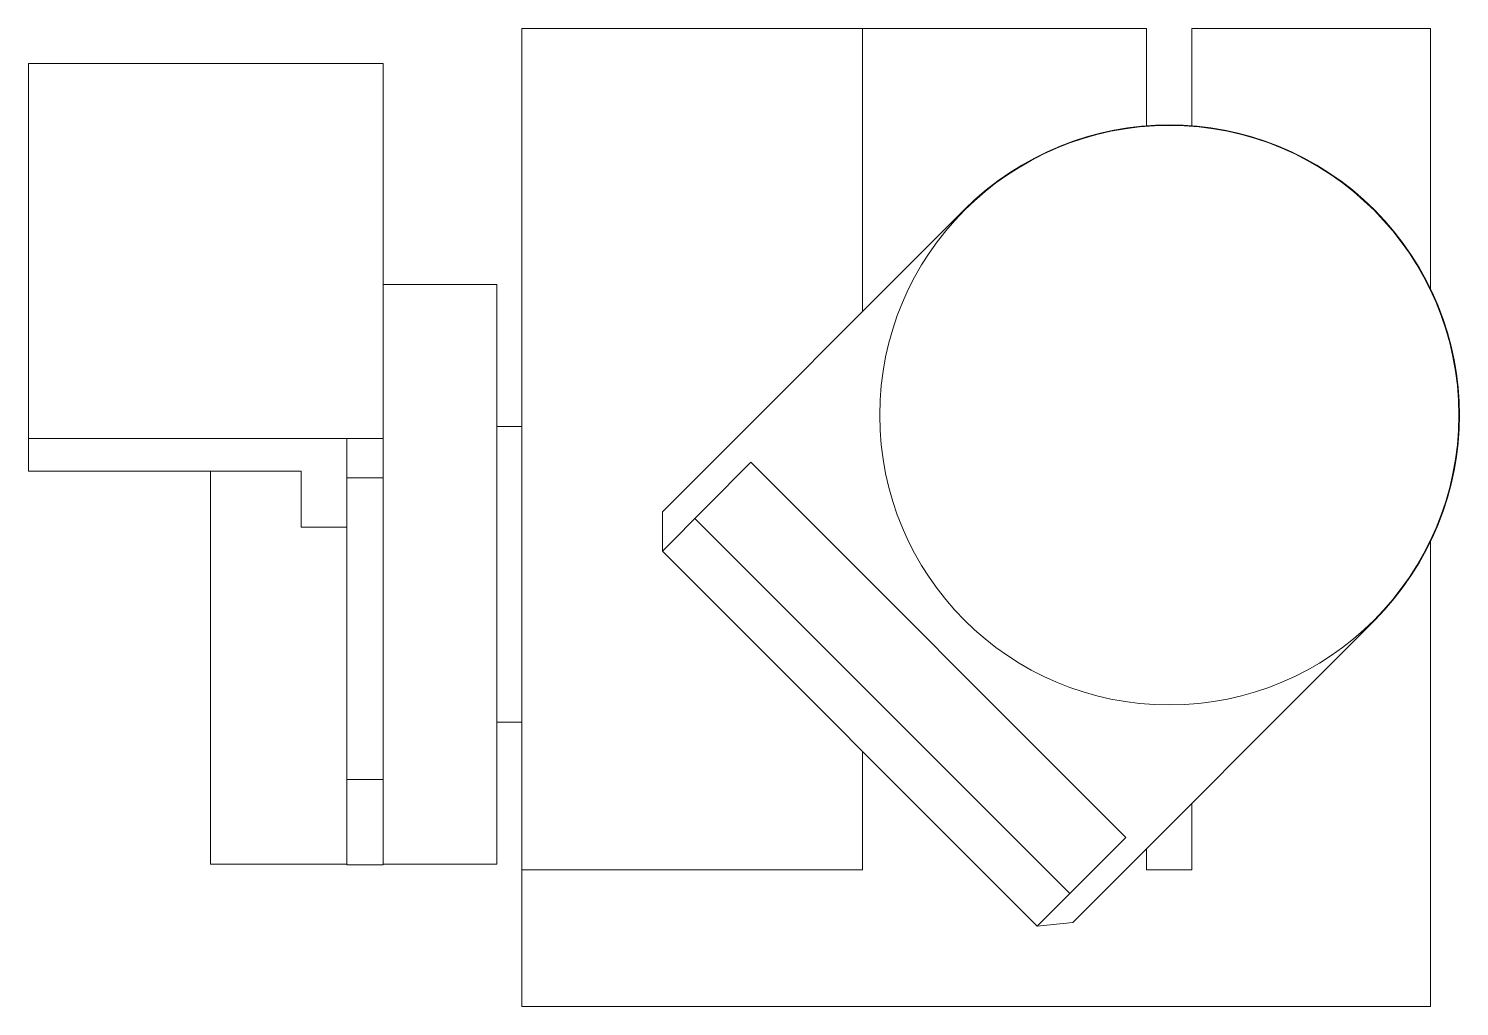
# Paper-space layout '_后视' of a CAD drawing. Header units: millimetres. Extents: x -344.6 to -281.6, y 398.6 to 441.6.
import ezdxf

# ---------------------------------------------------------------- set-up
doc = ezdxf.new("R2010")
doc.units = ezdxf.units.MM

psp = doc.layouts.new('_后视')

# ---------------------------------------------------------------- linework, layer by layer
at = {"color": 7, "linetype": 'Continuous', "lineweight": 15}
for p, q in [((-322.894, 441.61), (-322.894, 398.61)), ((-322.894, 441.61), (-295.394, 441.61)), ((-307.894, 441.61), (-307.894, 429.168)), ((-295.394, 441.61), (-295.394, 437.34)), ((-293.394, 441.61), (-293.394, 437.34)), ((-282.894, 441.61), (-293.394, 441.61)), ((-282.894, 430.16), (-282.894, 441.61)), ((-344.596, 440.078), (-344.596, 422.148)), ((-328.996, 440.078), (-344.596, 440.078)), ((-328.996, 440.078), (-328.996, 404.841)), ((-316.701, 420.361), (-303.423, 433.639)), ((-323.996, 430.36), (-328.996, 430.36)), ((-323.996, 430.36), (-323.996, 404.86)), ((-322.894, 424.11), (-323.996, 424.11)), ((-344.596, 423.584), (-328.996, 423.584)), ((-330.596, 423.584), (-330.596, 404.841)), ((-344.596, 422.148), (-332.596, 422.148)), ((-336.596, 422.148), (-336.596, 404.865)), ((-332.596, 422.148), (-332.596, 419.683)), ((-316.704, 418.636), (-312.803, 422.538)), ((-312.803, 422.538), (-296.309, 406.044)), ((-328.996, 421.86), (-330.596, 421.86)), ((-316.704, 418.636), (-316.701, 420.361)), ((-298.774, 403.579), (-315.268, 420.073)), ((-332.596, 419.683), (-330.596, 419.683)), ((-282.894, 398.61), (-282.894, 419.061)), ((-300.21, 402.142), (-316.704, 418.636)), ((-285.365, 415.581), (-298.643, 402.303)), ((-323.996, 411.11), (-322.894, 411.11)), ((-307.894, 409.826), (-307.894, 404.61)), ((-328.996, 408.581), (-330.596, 408.581)), ((-293.394, 407.552), (-293.394, 404.61)), ((-296.309, 406.044), (-300.21, 402.142)), ((-295.394, 405.552), (-295.394, 404.61)), ((-336.596, 404.865), (-330.596, 404.865)), ((-330.596, 404.841), (-328.996, 404.841)), ((-328.996, 404.86), (-323.996, 404.86)), ((-307.894, 404.61), (-322.894, 404.61)), ((-295.394, 404.61), (-293.394, 404.61)), ((-298.643, 402.303), (-300.21, 402.142)), ((-322.894, 398.61), (-282.894, 398.61))]:
    psp.add_line(p, q, dxfattribs=at)
psp.add_circle((-294.394, 424.61), 12.745, dxfattribs=at)
psp.add_arc((-294.394, 424.61), 12.769, 315, 135, dxfattribs=at)

doc.saveas('drawing.dxf')
